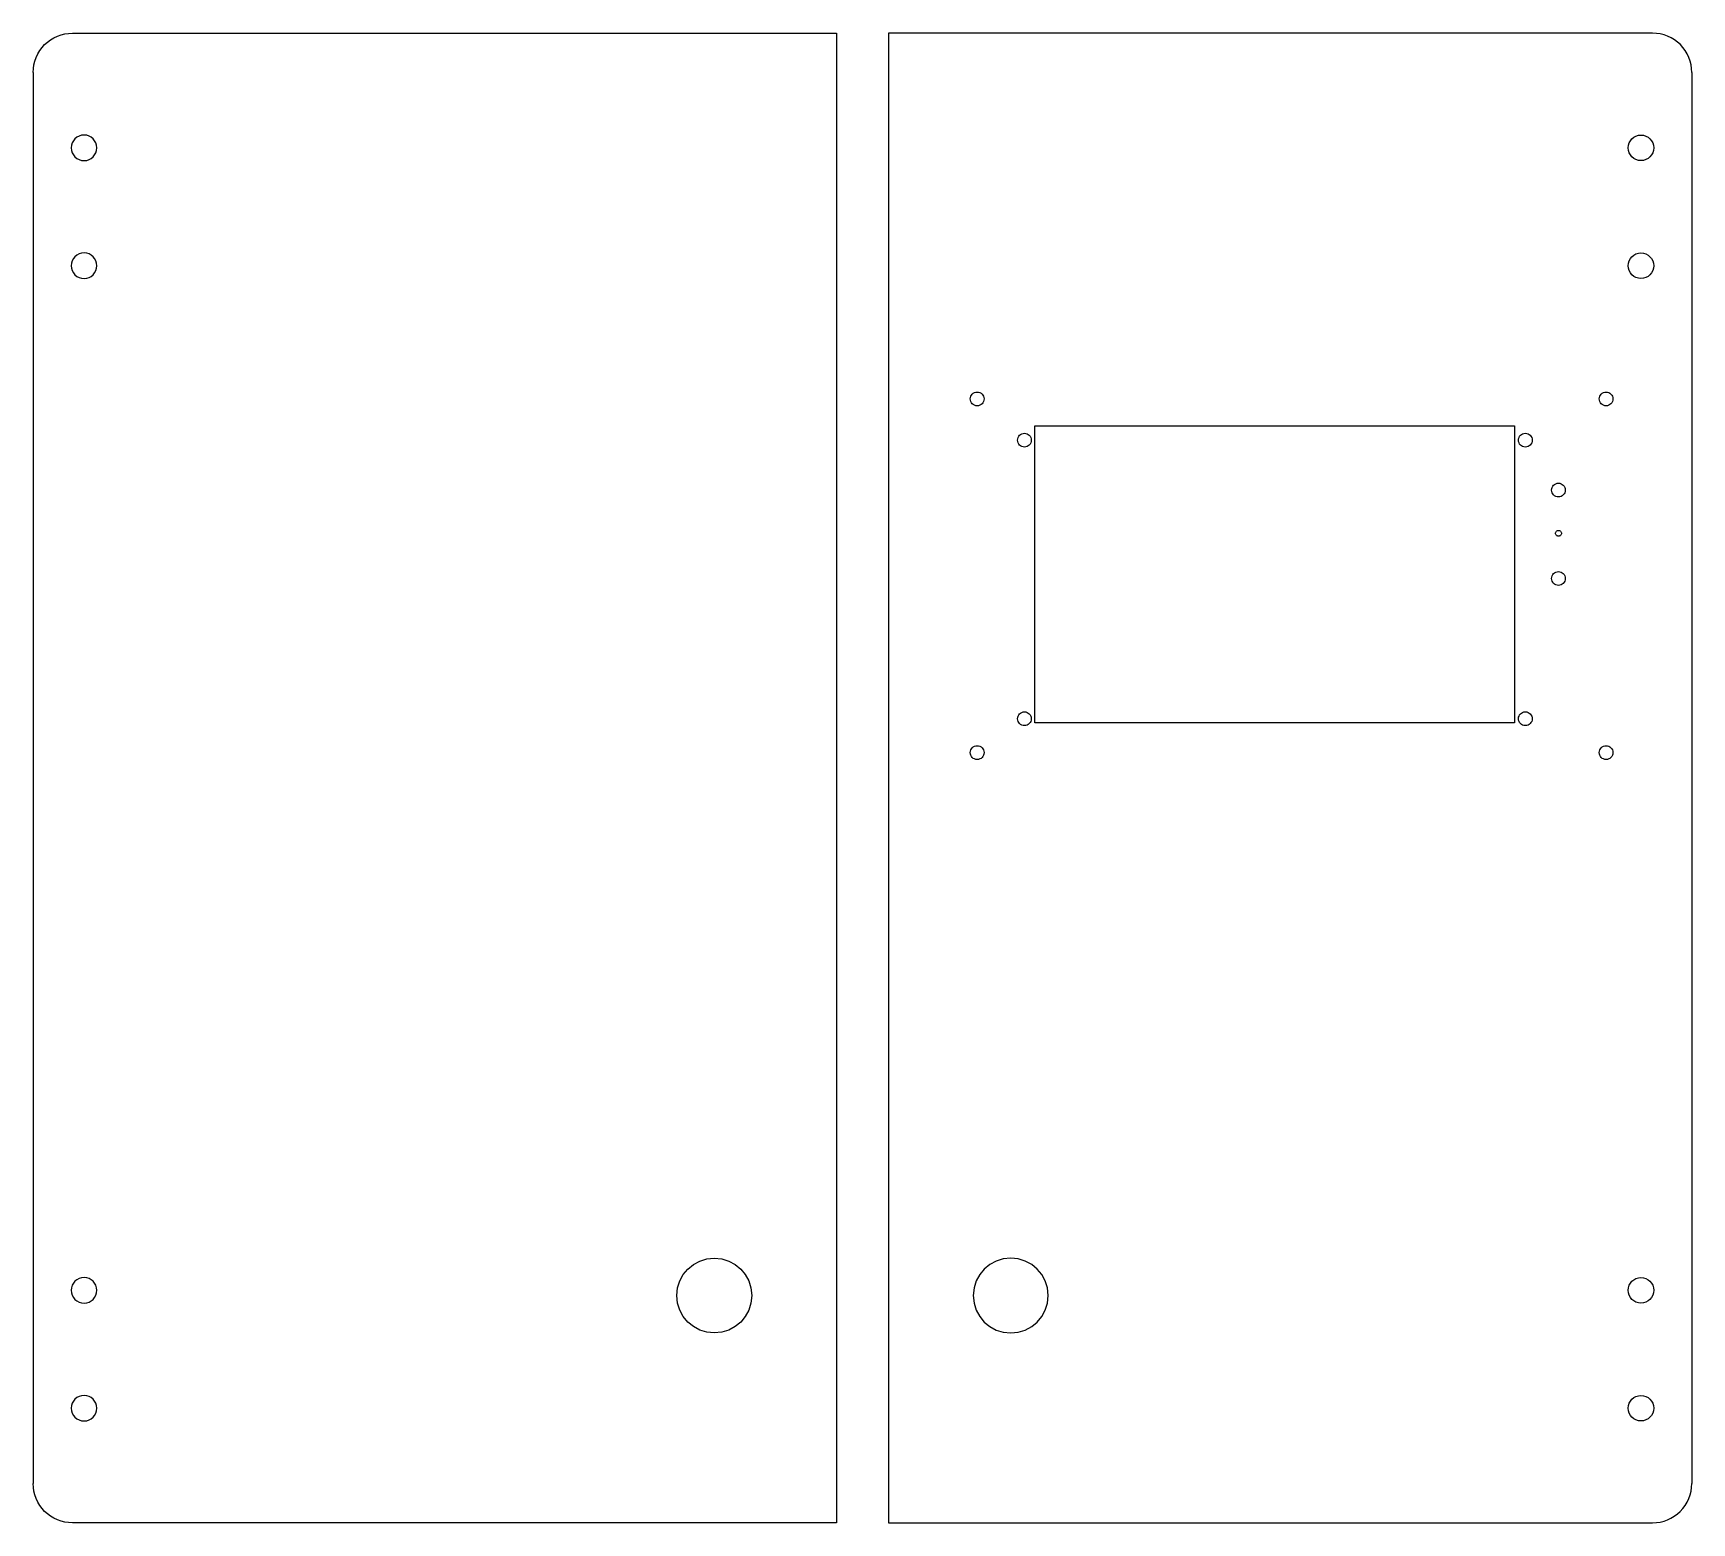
# Model space of a CAD drawing. Extents: x -26.1 to 28.1, y -16 to 17.2.
# Drawn here: x -26.14 to -9.52, y -14.69 to 0.23 of the extents above; entities that cross this region are included whole.
import ezdxf

# ---------------------------------------------------------------- set-up
doc = ezdxf.new("R2010")
doc.units = 0
doc.layers.add('LAYER_1', color=7, linetype='CONTINUOUS')

msp = doc.modelspace()

# ---------------------------------------------------------------- linework, layer by layer
at = {"layer": 'LAYER_1'}
for points in [[(-26.138, -0.163), (-26.136, -0.124), (-26.131, -0.086), (-26.121, -0.048), (-26.108, -0.012), (-26.092, 0.023), (-26.072, 0.056), (-26.049, 0.087), (-26.023, 0.116), (-25.994, 0.142), (-25.963, 0.165), (-25.93, 0.185), (-25.895, 0.201), (-25.859, 0.214), (-25.822, 0.223), (-25.783, 0.229), (-25.744, 0.231), (-18.087, 0.231), (-18.087, -14.693), (-25.744, -14.693), (-25.783, -14.691), (-25.822, -14.685), (-25.859, -14.676), (-25.895, -14.663), (-25.93, -14.646), (-25.963, -14.627), (-25.994, -14.604), (-26.023, -14.578), (-26.049, -14.549), (-26.072, -14.518), (-26.092, -14.485), (-26.108, -14.45), (-26.121, -14.414), (-26.13, -14.376), (-26.136, -14.338), (-26.138, -14.299)], [(-9.515, -0.163), (-9.517, -0.124), (-9.523, -0.086), (-9.532, -0.048), (-9.545, -0.012), (-9.561, 0.023), (-9.581, 0.056), (-9.604, 0.087), (-9.63, 0.116), (-9.659, 0.142), (-9.69, 0.165), (-9.723, 0.185), (-9.758, 0.201), (-9.794, 0.214), (-9.832, 0.223), (-9.87, 0.229), (-9.909, 0.231), (-17.566, 0.231), (-17.566, -14.693), (-9.909, -14.693), (-9.87, -14.691), (-9.832, -14.685), (-9.794, -14.676), (-9.758, -14.663), (-9.724, -14.646), (-9.691, -14.627), (-9.659, -14.604), (-9.631, -14.578), (-9.604, -14.549), (-9.581, -14.518), (-9.562, -14.485), (-9.545, -14.45), (-9.532, -14.414), (-9.523, -14.376), (-9.517, -14.338), (-9.515, -14.299)], [(-26.138, -0.163), (-26.138, -14.299)], [(-9.515, -0.163), (-9.515, -14.299)]]:
    msp.add_lwpolyline(points, dxfattribs=at)
for points in [[(-25.628, -0.789), (-25.654, -0.792), (-25.678, -0.8), (-25.7, -0.811), (-25.719, -0.827), (-25.734, -0.846), (-25.746, -0.868), (-25.754, -0.892), (-25.756, -0.917), (-25.754, -0.943), (-25.746, -0.967), (-25.734, -0.989), (-25.719, -1.008), (-25.7, -1.024), (-25.678, -1.035), (-25.654, -1.043), (-25.628, -1.045), (-25.602, -1.043), (-25.578, -1.035), (-25.557, -1.024), (-25.538, -1.008), (-25.522, -0.989), (-25.51, -0.967), (-25.503, -0.943), (-25.5, -0.917), (-25.503, -0.892), (-25.51, -0.868), (-25.522, -0.846), (-25.538, -0.827), (-25.557, -0.811), (-25.578, -0.8), (-25.602, -0.792), (-25.628, -0.789)], [(-10.025, -0.789), (-9.999, -0.792), (-9.975, -0.8), (-9.954, -0.811), (-9.935, -0.827), (-9.919, -0.846), (-9.907, -0.868), (-9.9, -0.892), (-9.897, -0.917), (-9.9, -0.943), (-9.907, -0.967), (-9.919, -0.989), (-9.935, -1.008), (-9.954, -1.024), (-9.975, -1.035), (-9.999, -1.043), (-10.025, -1.045), (-10.051, -1.043), (-10.075, -1.035), (-10.097, -1.024), (-10.116, -1.008), (-10.131, -0.989), (-10.143, -0.967), (-10.151, -0.943), (-10.153, -0.917), (-10.151, -0.892), (-10.143, -0.868), (-10.131, -0.846), (-10.116, -0.827), (-10.097, -0.811), (-10.075, -0.8), (-10.051, -0.792), (-10.025, -0.789)], [(-25.628, -1.971), (-25.654, -1.973), (-25.678, -1.981), (-25.7, -1.992), (-25.719, -2.008), (-25.734, -2.027), (-25.746, -2.049), (-25.754, -2.073), (-25.756, -2.099), (-25.754, -2.124), (-25.746, -2.148), (-25.734, -2.17), (-25.719, -2.189), (-25.7, -2.205), (-25.678, -2.216), (-25.654, -2.224), (-25.628, -2.226), (-25.602, -2.224), (-25.578, -2.216), (-25.557, -2.205), (-25.538, -2.189), (-25.522, -2.17), (-25.51, -2.148), (-25.503, -2.124), (-25.5, -2.099), (-25.503, -2.073), (-25.51, -2.049), (-25.522, -2.027), (-25.538, -2.008), (-25.557, -1.992), (-25.578, -1.981), (-25.602, -1.973), (-25.628, -1.971)], [(-10.025, -1.971), (-9.999, -1.973), (-9.975, -1.981), (-9.954, -1.992), (-9.935, -2.008), (-9.919, -2.027), (-9.907, -2.049), (-9.9, -2.073), (-9.897, -2.099), (-9.9, -2.124), (-9.907, -2.148), (-9.919, -2.17), (-9.935, -2.189), (-9.954, -2.205), (-9.975, -2.216), (-9.999, -2.224), (-10.025, -2.226), (-10.051, -2.224), (-10.075, -2.216), (-10.097, -2.205), (-10.116, -2.189), (-10.131, -2.17), (-10.143, -2.148), (-10.151, -2.124), (-10.153, -2.099), (-10.151, -2.073), (-10.143, -2.049), (-10.131, -2.027), (-10.116, -2.008), (-10.097, -1.992), (-10.075, -1.981), (-10.051, -1.973), (-10.025, -1.971)], [(-16.677, -3.364), (-16.663, -3.366), (-16.65, -3.37), (-16.639, -3.376), (-16.628, -3.385), (-16.62, -3.395), (-16.614, -3.406), (-16.61, -3.419), (-16.608, -3.433), (-16.61, -3.447), (-16.614, -3.46), (-16.62, -3.472), (-16.628, -3.482), (-16.639, -3.49), (-16.65, -3.497), (-16.663, -3.501), (-16.677, -3.502), (-16.691, -3.501), (-16.704, -3.497), (-16.716, -3.49), (-16.726, -3.482), (-16.734, -3.472), (-16.741, -3.46), (-16.745, -3.447), (-16.746, -3.433), (-16.745, -3.419), (-16.741, -3.406), (-16.734, -3.395), (-16.726, -3.385), (-16.716, -3.376), (-16.704, -3.37), (-16.691, -3.366), (-16.677, -3.364)], [(-10.374, -3.364), (-10.361, -3.366), (-10.348, -3.37), (-10.336, -3.376), (-10.326, -3.385), (-10.317, -3.395), (-10.311, -3.406), (-10.307, -3.419), (-10.306, -3.433), (-10.307, -3.447), (-10.311, -3.46), (-10.317, -3.472), (-10.326, -3.482), (-10.336, -3.49), (-10.348, -3.497), (-10.361, -3.501), (-10.374, -3.502), (-10.388, -3.501), (-10.401, -3.497), (-10.413, -3.49), (-10.423, -3.482), (-10.432, -3.472), (-10.438, -3.46), (-10.442, -3.447), (-10.443, -3.433), (-10.442, -3.419), (-10.438, -3.406), (-10.432, -3.395), (-10.423, -3.385), (-10.413, -3.376), (-10.401, -3.37), (-10.388, -3.366), (-10.374, -3.364)], [(-16.204, -3.777), (-16.19, -3.778), (-16.177, -3.783), (-16.165, -3.789), (-16.155, -3.797), (-16.146, -3.807), (-16.14, -3.819), (-16.136, -3.832), (-16.135, -3.846), (-16.136, -3.86), (-16.14, -3.873), (-16.146, -3.885), (-16.155, -3.895), (-16.165, -3.903), (-16.177, -3.909), (-16.19, -3.913), (-16.204, -3.915), (-16.217, -3.913), (-16.23, -3.909), (-16.242, -3.903), (-16.252, -3.895), (-16.261, -3.885), (-16.267, -3.873), (-16.271, -3.86), (-16.272, -3.846), (-16.271, -3.832), (-16.267, -3.819), (-16.261, -3.807), (-16.252, -3.797), (-16.242, -3.789), (-16.23, -3.783), (-16.217, -3.778), (-16.204, -3.777)], [(-16.101, -3.704), (-11.294, -3.704), (-11.294, -6.677), (-16.101, -6.677), (-16.101, -3.704)], [(-11.184, -3.777), (-11.17, -3.778), (-11.157, -3.783), (-11.145, -3.789), (-11.135, -3.797), (-11.127, -3.807), (-11.12, -3.819), (-11.116, -3.832), (-11.115, -3.846), (-11.116, -3.86), (-11.12, -3.873), (-11.127, -3.885), (-11.135, -3.895), (-11.145, -3.903), (-11.157, -3.909), (-11.17, -3.913), (-11.184, -3.915), (-11.198, -3.913), (-11.211, -3.909), (-11.222, -3.903), (-11.233, -3.895), (-11.241, -3.885), (-11.247, -3.873), (-11.251, -3.86), (-11.253, -3.846), (-11.251, -3.832), (-11.247, -3.819), (-11.241, -3.807), (-11.233, -3.797), (-11.222, -3.789), (-11.211, -3.783), (-11.198, -3.778), (-11.184, -3.777)], [(-10.851, -4.277), (-10.838, -4.278), (-10.825, -4.283), (-10.813, -4.289), (-10.803, -4.297), (-10.794, -4.307), (-10.788, -4.319), (-10.784, -4.332), (-10.783, -4.346), (-10.784, -4.36), (-10.788, -4.373), (-10.794, -4.385), (-10.803, -4.395), (-10.813, -4.403), (-10.825, -4.409), (-10.838, -4.413), (-10.851, -4.415), (-10.865, -4.413), (-10.878, -4.409), (-10.89, -4.403), (-10.9, -4.395), (-10.909, -4.385), (-10.915, -4.373), (-10.919, -4.36), (-10.92, -4.346), (-10.919, -4.332), (-10.915, -4.319), (-10.909, -4.307), (-10.9, -4.297), (-10.89, -4.289), (-10.878, -4.283), (-10.865, -4.278), (-10.851, -4.277)], [(-10.851, -4.75), (-10.845, -4.75), (-10.84, -4.752), (-10.835, -4.755), (-10.831, -4.758), (-10.827, -4.763), (-10.824, -4.768), (-10.822, -4.773), (-10.822, -4.779), (-10.822, -4.785), (-10.824, -4.791), (-10.827, -4.796), (-10.831, -4.8), (-10.835, -4.804), (-10.84, -4.806), (-10.845, -4.808), (-10.851, -4.809), (-10.857, -4.808), (-10.863, -4.806), (-10.868, -4.804), (-10.872, -4.8), (-10.876, -4.796), (-10.879, -4.791), (-10.88, -4.785), (-10.881, -4.779), (-10.88, -4.773), (-10.879, -4.768), (-10.876, -4.763), (-10.872, -4.758), (-10.868, -4.755), (-10.863, -4.752), (-10.857, -4.75), (-10.851, -4.75)], [(-10.851, -5.163), (-10.838, -5.164), (-10.825, -5.168), (-10.813, -5.175), (-10.803, -5.183), (-10.794, -5.193), (-10.788, -5.205), (-10.784, -5.218), (-10.783, -5.232), (-10.784, -5.246), (-10.788, -5.259), (-10.794, -5.27), (-10.803, -5.281), (-10.813, -5.289), (-10.825, -5.295), (-10.838, -5.299), (-10.851, -5.301), (-10.865, -5.299), (-10.878, -5.295), (-10.89, -5.289), (-10.9, -5.281), (-10.909, -5.27), (-10.915, -5.259), (-10.919, -5.246), (-10.92, -5.232), (-10.919, -5.218), (-10.915, -5.205), (-10.909, -5.193), (-10.9, -5.183), (-10.89, -5.175), (-10.878, -5.168), (-10.865, -5.164), (-10.851, -5.163)], [(-16.204, -6.568), (-16.19, -6.569), (-16.177, -6.573), (-16.165, -6.58), (-16.155, -6.588), (-16.146, -6.598), (-16.14, -6.61), (-16.136, -6.623), (-16.135, -6.637), (-16.136, -6.651), (-16.14, -6.664), (-16.146, -6.675), (-16.155, -6.686), (-16.165, -6.694), (-16.177, -6.7), (-16.19, -6.704), (-16.204, -6.706), (-16.217, -6.704), (-16.23, -6.7), (-16.242, -6.694), (-16.252, -6.686), (-16.261, -6.675), (-16.267, -6.664), (-16.271, -6.651), (-16.272, -6.637), (-16.271, -6.623), (-16.267, -6.61), (-16.261, -6.598), (-16.252, -6.588), (-16.242, -6.58), (-16.23, -6.573), (-16.217, -6.569), (-16.204, -6.568)], [(-11.184, -6.568), (-11.17, -6.569), (-11.157, -6.573), (-11.145, -6.58), (-11.135, -6.588), (-11.127, -6.598), (-11.12, -6.61), (-11.116, -6.623), (-11.115, -6.637), (-11.116, -6.651), (-11.12, -6.664), (-11.127, -6.675), (-11.135, -6.686), (-11.145, -6.694), (-11.157, -6.7), (-11.17, -6.704), (-11.184, -6.706), (-11.198, -6.704), (-11.211, -6.7), (-11.222, -6.694), (-11.233, -6.686), (-11.241, -6.675), (-11.247, -6.664), (-11.251, -6.651), (-11.253, -6.637), (-11.251, -6.623), (-11.247, -6.61), (-11.241, -6.598), (-11.233, -6.588), (-11.222, -6.58), (-11.211, -6.573), (-11.198, -6.569), (-11.184, -6.568)], [(-16.677, -6.908), (-16.663, -6.909), (-16.65, -6.913), (-16.639, -6.919), (-16.628, -6.928), (-16.62, -6.938), (-16.614, -6.95), (-16.61, -6.963), (-16.608, -6.977), (-16.61, -6.991), (-16.614, -7.003), (-16.62, -7.015), (-16.628, -7.025), (-16.639, -7.034), (-16.65, -7.04), (-16.663, -7.044), (-16.677, -7.046), (-16.691, -7.044), (-16.704, -7.04), (-16.716, -7.034), (-16.726, -7.025), (-16.734, -7.015), (-16.741, -7.003), (-16.745, -6.991), (-16.746, -6.977), (-16.745, -6.963), (-16.741, -6.95), (-16.734, -6.938), (-16.726, -6.928), (-16.716, -6.919), (-16.704, -6.913), (-16.691, -6.909), (-16.677, -6.908)], [(-10.374, -6.908), (-10.361, -6.909), (-10.348, -6.913), (-10.336, -6.919), (-10.326, -6.928), (-10.317, -6.938), (-10.311, -6.95), (-10.307, -6.963), (-10.306, -6.977), (-10.307, -6.991), (-10.311, -7.003), (-10.317, -7.015), (-10.326, -7.025), (-10.336, -7.034), (-10.348, -7.04), (-10.361, -7.044), (-10.374, -7.046), (-10.388, -7.044), (-10.401, -7.04), (-10.413, -7.034), (-10.423, -7.025), (-10.432, -7.015), (-10.438, -7.003), (-10.442, -6.991), (-10.443, -6.977), (-10.442, -6.963), (-10.438, -6.95), (-10.432, -6.938), (-10.423, -6.928), (-10.413, -6.919), (-10.401, -6.913), (-10.388, -6.909), (-10.374, -6.908)], [(-19.312, -12.041), (-19.237, -12.048), (-19.166, -12.07), (-19.103, -12.105), (-19.047, -12.151), (-19.001, -12.206), (-18.967, -12.27), (-18.945, -12.34), (-18.937, -12.416), (-18.945, -12.491), (-18.967, -12.562), (-19.001, -12.625), (-19.047, -12.681), (-19.103, -12.727), (-19.166, -12.761), (-19.237, -12.783), (-19.312, -12.791), (-19.388, -12.783), (-19.458, -12.761), (-19.522, -12.727), (-19.577, -12.681), (-19.623, -12.625), (-19.658, -12.562), (-19.68, -12.491), (-19.687, -12.416), (-19.68, -12.34), (-19.658, -12.27), (-19.623, -12.206), (-19.577, -12.151), (-19.522, -12.105), (-19.458, -12.07), (-19.388, -12.048), (-19.312, -12.041)], [(-16.341, -12.041), (-16.417, -12.048), (-16.487, -12.07), (-16.551, -12.105), (-16.606, -12.151), (-16.652, -12.206), (-16.687, -12.27), (-16.708, -12.34), (-16.716, -12.416), (-16.708, -12.491), (-16.687, -12.562), (-16.652, -12.625), (-16.606, -12.681), (-16.551, -12.727), (-16.487, -12.761), (-16.417, -12.783), (-16.341, -12.791), (-16.265, -12.783), (-16.195, -12.761), (-16.131, -12.727), (-16.076, -12.681), (-16.03, -12.625), (-15.996, -12.562), (-15.974, -12.491), (-15.966, -12.416), (-15.974, -12.34), (-15.996, -12.27), (-16.03, -12.206), (-16.076, -12.151), (-16.131, -12.105), (-16.195, -12.07), (-16.265, -12.048), (-16.341, -12.041)], [(-25.628, -12.235), (-25.654, -12.238), (-25.678, -12.245), (-25.7, -12.257), (-25.719, -12.273), (-25.734, -12.292), (-25.746, -12.313), (-25.754, -12.337), (-25.756, -12.363), (-25.754, -12.389), (-25.746, -12.413), (-25.734, -12.435), (-25.719, -12.454), (-25.7, -12.469), (-25.678, -12.481), (-25.654, -12.488), (-25.628, -12.491), (-25.602, -12.488), (-25.578, -12.481), (-25.557, -12.469), (-25.538, -12.454), (-25.522, -12.435), (-25.51, -12.413), (-25.503, -12.389), (-25.5, -12.363), (-25.503, -12.337), (-25.51, -12.313), (-25.522, -12.292), (-25.538, -12.273), (-25.557, -12.257), (-25.578, -12.245), (-25.602, -12.238), (-25.628, -12.235)], [(-10.025, -12.235), (-9.999, -12.238), (-9.975, -12.245), (-9.954, -12.257), (-9.935, -12.273), (-9.919, -12.292), (-9.907, -12.313), (-9.9, -12.337), (-9.897, -12.363), (-9.9, -12.389), (-9.907, -12.413), (-9.919, -12.435), (-9.935, -12.454), (-9.954, -12.469), (-9.975, -12.481), (-9.999, -12.488), (-10.025, -12.491), (-10.051, -12.488), (-10.075, -12.481), (-10.097, -12.469), (-10.116, -12.454), (-10.131, -12.435), (-10.143, -12.413), (-10.151, -12.389), (-10.153, -12.363), (-10.151, -12.337), (-10.143, -12.313), (-10.131, -12.292), (-10.116, -12.273), (-10.097, -12.257), (-10.075, -12.245), (-10.051, -12.238), (-10.025, -12.235)], [(-25.628, -13.416), (-25.654, -13.419), (-25.678, -13.426), (-25.7, -13.438), (-25.719, -13.454), (-25.734, -13.473), (-25.746, -13.494), (-25.754, -13.518), (-25.756, -13.544), (-25.754, -13.57), (-25.746, -13.594), (-25.734, -13.616), (-25.719, -13.635), (-25.7, -13.65), (-25.678, -13.662), (-25.654, -13.67), (-25.628, -13.672), (-25.602, -13.67), (-25.578, -13.662), (-25.557, -13.65), (-25.538, -13.635), (-25.522, -13.616), (-25.51, -13.594), (-25.503, -13.57), (-25.5, -13.544), (-25.503, -13.518), (-25.51, -13.494), (-25.522, -13.473), (-25.538, -13.454), (-25.557, -13.438), (-25.578, -13.426), (-25.602, -13.419), (-25.628, -13.416)], [(-10.025, -13.416), (-9.999, -13.419), (-9.975, -13.426), (-9.954, -13.438), (-9.935, -13.454), (-9.919, -13.473), (-9.907, -13.494), (-9.9, -13.518), (-9.897, -13.544), (-9.9, -13.57), (-9.907, -13.594), (-9.919, -13.616), (-9.935, -13.635), (-9.954, -13.65), (-9.975, -13.662), (-9.999, -13.67), (-10.025, -13.672), (-10.051, -13.67), (-10.075, -13.662), (-10.097, -13.65), (-10.116, -13.635), (-10.131, -13.616), (-10.143, -13.594), (-10.151, -13.57), (-10.153, -13.544), (-10.151, -13.518), (-10.143, -13.494), (-10.131, -13.473), (-10.116, -13.454), (-10.097, -13.438), (-10.075, -13.426), (-10.051, -13.419), (-10.025, -13.416)]]:
    msp.add_lwpolyline(points, close=True, dxfattribs=at)

doc.saveas('drawing.dxf')
